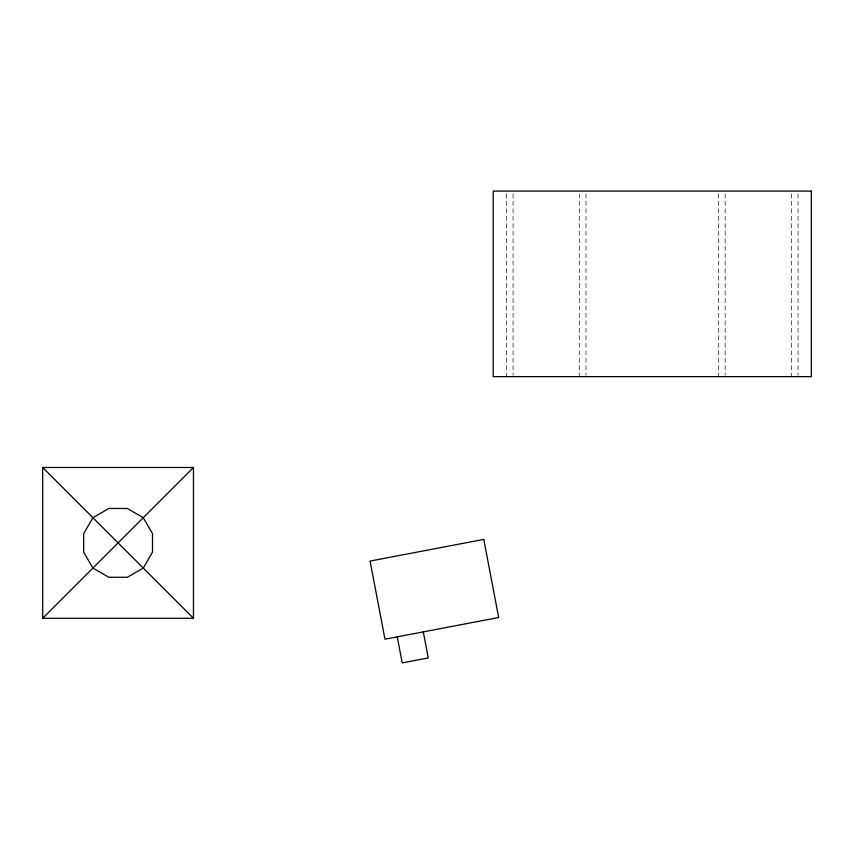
<?xml version="1.0" encoding="UTF-8"?>
<svg xmlns="http://www.w3.org/2000/svg" width="854" height="854" viewBox="0 0 854 854"><rect width="100%" height="100%" fill="white"/><g stroke="black" fill="none" stroke-linecap="round" stroke-linejoin="round"><path stroke-width="0.64" stroke-dasharray="4.27 3.2" d="M798.042 193.751L798.042 375.333M791.423 193.751L791.423 376.657M725.153 193.751L725.153 375.333M718.524 193.751L718.524 376.657M585.983 193.751L585.983 375.333M579.354 193.751L579.354 376.657M513.083 193.751L513.083 375.333M506.454 193.751L506.454 376.657"/><path stroke-width="1.28" d="M42.7 618.253L193.463 467.48L42.7 467.48L42.7 618.253L193.463 618.253L193.463 467.48M42.7 467.48L193.463 618.253M423.285 631.896L428.249 657.932L402.213 662.896L397.238 636.86M92.894 517.684L83.671 533.643L83.671 552.09L92.894 568.059L108.864 577.272L127.299 577.272L143.269 568.059L152.492 552.09L152.492 533.643L143.269 517.684L127.299 508.461L108.864 508.461L92.894 517.684M483.78 539.397L370.07 561.078L384.973 639.198L498.683 617.506L483.78 539.397M811.3 191.104L493.206 191.104L493.206 376.657L811.3 376.657L811.3 191.104"/></g></svg>
